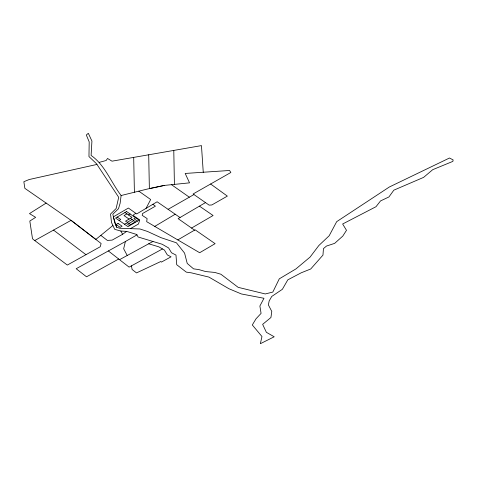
<?xml version="1.0" encoding="UTF-8"?>
<svg xmlns="http://www.w3.org/2000/svg" width="477" height="477" viewBox="0 0 477 477"><rect width="100%" height="100%" fill="white"/><g stroke="black" fill="none" stroke-linecap="round" stroke-linejoin="round"><path stroke-width="0.72" d="M121.116 195.522L120.115 203.309L118.487 208.729L112.828 214.203L114.76 222.872L116.65 227.213L119.781 228.268L139.91 228.966L147.542 231.464L161.071 237.695L176.43 242.805L184.593 253.138L187.228 263.435L193.543 268.849L198.903 269.6L205.605 271.55L214.811 272.433L220.881 274.233L238.154 287.339L265.266 293.951L272.82 292.079L279.278 278.842L295.943 268.909L310.092 257.073L318.827 245.536L329.196 235.733L336.684 221.662L389.339 187.002L449.489 158.012L453.15 159.92L452.858 161.387L432.717 169.681L423.618 177.378L393.841 190.162L388.934 196.947L380.521 200.936L375.989 206.714L342.641 223.999L346.493 230.319L342.784 236.091L334.645 243.371L326.477 246.06L323.442 248.636L322.971 255.1L310.712 268.992L301.208 272.802L287.798 279.85L282.36 289.318L271.735 296.444L269.153 300.987L268.378 304.916L271.783 311.415L270.936 317.503L262.636 324.36L266.369 332.302L274.203 336.786L260.359 343.702L261.974 336.529L252.303 324.962L256.03 318.785L261.074 313.383L259.882 306.007L263.978 298.28L241.362 293.951L228.888 288.71L208.926 277.089L191.337 272.844L186.286 272.123L176.723 264.717L175.977 255.076L171.499 252.756L168.625 247.957L162.162 244.248L138.08 236.986L136.768 234.499L126.739 231.405L120.824 231.041L114.701 229.324L111.505 222.52L110.551 214.048L116.138 208.521L118.701 197.299L96.479 163.706L88.96 156.551L89.193 141.872L86.319 134.991L88.323 133.298L91.93 141.049L91.101 155.436C105.012 165.042 111.04 182.387 121.116 195.522L147.149 189.101L164.338 185.416L189.542 182.846L185.189 173.449L229.574 170.48L230.85 172.489L193.107 193.972L209.123 205.128L211.842 204.961L227.35 196.113L210.619 184.003M136.971 234.881L125.391 241.535L123.662 248.785L127.222 255.493M146.057 208.36L150.666 199.529L138.819 191.158M112.906 225.508L95.835 239.43L71.055 220.344L24.858 188.343L23.85 181.695L29.222 179.513L96.956 164.434M100.808 235.37L107.361 240.414L112.143 240.116L122.631 234.279L126.614 231.399M46.138 203.083L29.485 213.595L35.644 217.357L29.818 221.036L32.478 238.589L33.098 239.311L67.323 265.063L100.2 246.764L101.118 243.503L71.055 220.344L34.916 240.456M135.844 213.356L133.679 214.644L133.62 215.765L139.707 219.885L138.527 223.981L130.424 228.638M154.751 226.408L175.208 214.215M126.924 213.875L124.02 215.58L129.076 219.08M119.083 220.475L120.741 219.503L117.217 217.065M128.48 214.954L130.138 213.982M127.234 222.324L132.075 219.474M124.479 224.214L126.137 223.236L129.661 225.675M135.534 217.715L133.882 218.687L137.4 221.125M128.921 223.486L133.763 220.642M205.48 202.606L178.13 218.645L194.544 230.152M177.802 239.913L195.111 229.819L215.121 243.658L199.66 252.727L146.677 221.674L147.119 218.567L142.194 215.354L142.528 213.541L155.413 206.171L152.867 204.311M191.551 228.06L213.088 215.509L199.44 206.147M168.089 209.32L193.912 194.574M125.391 241.535L76.183 268.73L86.522 276.797L118.701 259.011M119.542 259.673L152.962 241.469M162.484 248.94L129.094 267.126L108.362 250.944M99.192 162.371L106.156 160.499L107.528 158.471L112 161.172L201.461 145.604L203.262 172.364M164.338 185.416L149.373 188.624L148.705 154.786M148.711 243.789L158.829 246.842L164.41 250.043L167.308 254.897L171.052 256.835L161.369 262.106L160.803 261.497L136.511 272.916L132.105 269.475L131.437 265.85M180.026 217.53L157.118 201.777L136.672 213.946L128.385 208.038L113.335 216.88L116.65 227.213M124.962 212.515L131.98 217.375L125.546 221.155L130.609 224.655L135.45 221.811L130.388 218.311M171.505 184.688L189.321 197.198M53.531 230.099L85.961 254.688M120.824 231.041L122.631 234.279M133.691 157.398L134.407 192.243M173.783 150.422L174.409 184.39M126.614 211.544L115.559 218.043L128.003 226.647L139.057 220.147L126.614 211.544M118.052 223.403L116.12 224.536L120.168 227.338L122.1 226.199L118.052 223.403"/></g></svg>
